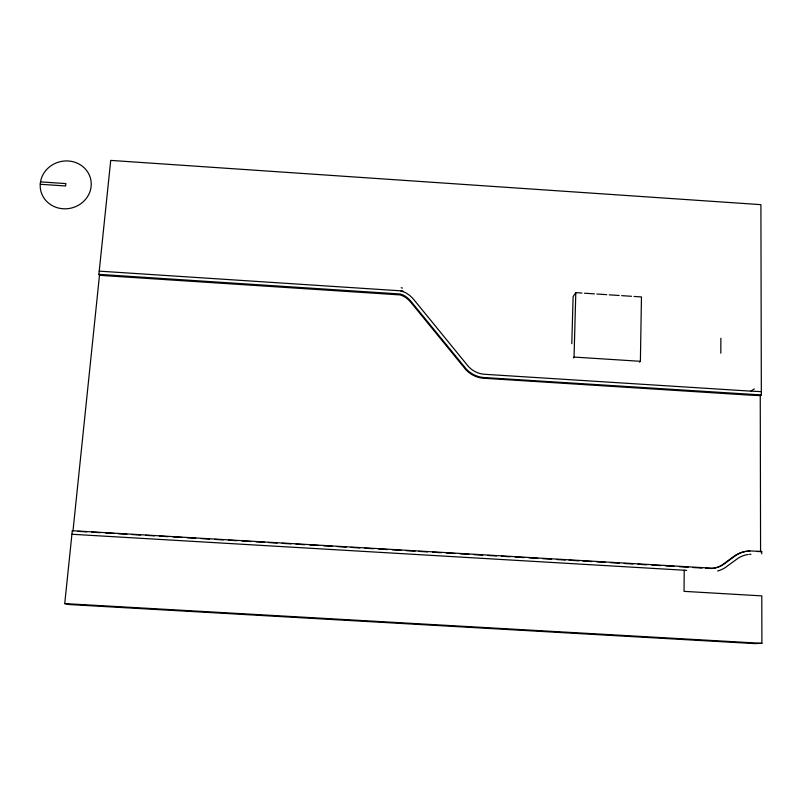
<?xml version="1.0" encoding="UTF-8"?>
<svg xmlns="http://www.w3.org/2000/svg" width="804" height="804" viewBox="0 0 804 804"><rect width="100%" height="100%" fill="white"/><g stroke="black" fill="none" stroke-linecap="round" stroke-linejoin="round"><path stroke-width="1.21" d="M720.816 353.217L720.876 338.263M684.234 570.227L684.033 591.352L761.79 595.885L761.901 643.331L754.594 643.602L69.315 604.548L64.732 603.593L72.29 530.72L712.836 568.257A24.894 23.567 52.2 0 0 724.434 563.805L734.866 556.107A31.225 29.346 54.6 0 1 749.097 550.871L761.689 551.494L761.7 553.815M639.512 362.152L640.386 361.308L641.461 296.947L634.034 296.455M571.805 343.67L573.111 296.676L575.805 292.636L581.995 293.048M573.352 357.921L574.046 357.066L575.805 292.636M98.892 274.345L110.721 160.398L760.906 204.648L761.338 394.935L760.252 395.598L749.78 395.136L482.259 378.151A26.562 25.688 24 0 1 465.898 369.75L411.648 303.309A38.2 37.014 9.3 0 0 406.482 298.103A21.195 20.502 10.8 0 0 400.241 294.927L99.485 275.32L98.892 274.345L400.422 294.003A21.256 20.542 10.8 0 1 406.673 297.189A38.29 37.105 9.3 0 1 411.849 302.415L466.24 369.016A26.632 25.758 24 0 0 482.641 377.438L761.338 394.935M99.485 275.32L72.973 531.052L72.29 530.72M754.353 388.905L750.805 391.146L484.651 374.292A23.226 22.462 24 0 1 467.647 365.559L414.472 300.394A41.607 40.311 9.4 0 0 409.367 295.158L405.608 292.656L400.593 290.817M757.157 551.544L761.689 551.504M748.021 551.152L749.871 551.082M750.775 391.146L761.328 391.618M64.732 603.593L761.901 643.331M77.988 531.354L86.752 531.866M91.767 532.158L100.54 532.68M105.545 532.972L114.319 533.484M118.077 533.705L126.851 534.228M131.856 534.519L140.63 535.032M145.645 535.333L154.408 535.846M159.423 536.137L168.197 536.66M173.202 536.951L181.975 537.464M186.99 537.765L195.754 538.278M200.769 538.569L209.542 539.092M214.547 539.384L223.321 539.896M228.336 540.198L237.1 540.71M242.115 541.002L250.888 541.524M255.893 541.816L264.667 542.328M268.425 542.549L277.199 543.072M282.204 543.363L290.978 543.876M295.993 544.177L304.756 544.69M309.771 544.981L318.545 545.494M323.55 545.795L332.323 546.308M337.338 546.599L346.102 547.122M351.117 547.413L359.89 547.926M364.895 548.227L373.669 548.74M378.684 549.031L387.448 549.554M392.463 549.846L401.236 550.358M406.241 550.66L415.015 551.172M418.773 551.393L427.547 551.906M432.552 552.207L441.326 552.72M446.341 553.011L455.104 553.534M460.119 553.825L468.893 554.338M473.898 554.639L482.671 555.152M487.686 555.443L496.45 555.966M501.465 556.257L510.238 556.77M515.243 557.071L524.017 557.584M529.032 557.875L537.796 558.398M542.811 558.69L551.584 559.202M556.589 559.504L565.363 560.016M569.121 560.237L579.141 560.83M582.9 561.051L591.674 561.564M596.689 561.855L605.452 562.378M610.467 562.669L619.241 563.182M624.246 563.483L633.019 563.996M638.034 564.287L646.798 564.81M651.813 565.101L660.586 565.614M665.591 565.915L674.365 566.428M679.38 566.719L688.144 567.232M693.159 567.534L701.932 568.046M705.691 568.267L711.852 568.488A24.823 23.507 52.2 0 0 723.419 564.046L733.821 556.368A31.135 29.276 54.6 0 1 746.484 551.323M71.928 534.258L686.686 570.368M574.046 357.066L640.386 361.308M584.478 293.209L594.387 293.862M596.869 294.023L606.779 294.666M609.251 294.837L619.16 295.48M621.643 295.641L631.552 296.294M99.224 271.139L403.055 290.978M40.29 184.277L65.616 185.975L65.878 183.593L40.562 181.885M401.176 287.752L402.462 288.083M760.252 395.598L760.574 551.775M748.202 554.499A27.627 25.969 54.6 0 0 735.901 559.815L727.7 565.765A28.441 26.934 52.2 0 1 717.6 571.001M749.569 554.358A27.627 25.969 54.6 0 1 750.946 554.278M40.341 183.071L40.2 186.206A25.617 23.849 -13.4 0 0 77.043 205.985A25.617 23.849 -13.4 0 0 81.666 165.704A25.617 23.849 -13.4 0 0 40.914 179.975L40.341 183.071"/></g></svg>
